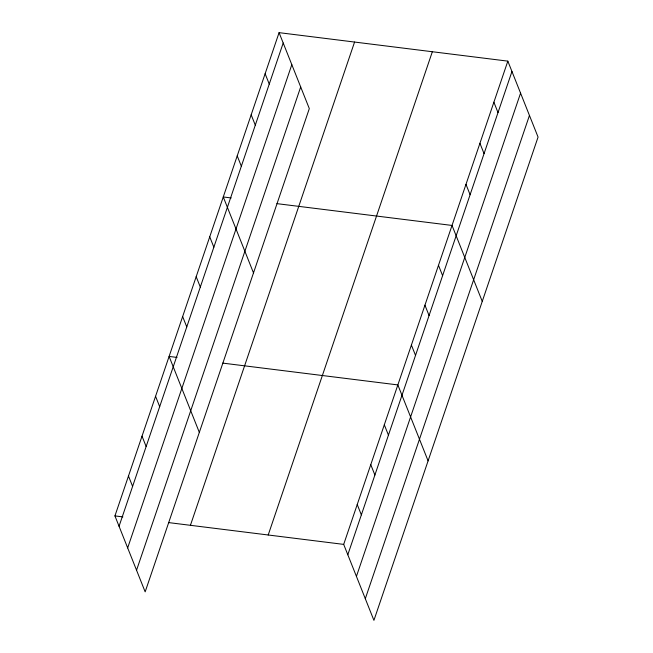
<?xml version="1.0" encoding="UTF-8"?>
<svg xmlns="http://www.w3.org/2000/svg" width="653" height="653" viewBox="0 0 653 653"><rect width="100%" height="100%" fill="white"/><g stroke="black" fill="none" stroke-linecap="round" stroke-linejoin="round"><path stroke-width="0.98" d="M279.076 32.65L309.31 108.61L145.162 591.863L114.936 515.911L279.076 32.65L507.838 61.137L538.064 137.089L373.924 620.35L343.69 544.39L507.838 61.137M119.058 526.261L283.198 43.008M127.67 547.916L291.818 64.655M136.55 570.216L300.69 86.963M190.423 525.306L354.571 42.053M268.203 534.995L432.343 51.734M347.812 554.748L511.96 71.487M356.432 576.395L520.572 93.142M365.305 598.703L529.452 115.442M231.219 197.949L223.269 196.961L253.495 272.913M276.905 203.638L452.031 225.44L482.257 301.4M177.053 357.42L169.103 356.432L199.328 432.392M222.738 363.109L397.857 384.919L428.09 460.871M114.936 515.911L122.886 516.898M168.572 522.588L343.69 544.39M493.88 102.211L498.002 112.569M479.931 143.285L484.053 153.643M465.981 184.366L470.103 194.725M438.49 265.314L442.603 275.664M424.94 305.18L429.062 315.538M411.398 345.045L415.52 355.403M265.126 73.724L269.248 84.082M384.315 424.785L388.437 435.143M251.176 114.806L255.299 125.164M370.773 464.65L374.895 475.009M237.227 155.879L241.341 166.237M357.232 504.524L361.354 514.882M209.727 236.827L213.849 247.185M196.186 276.692L200.308 287.051M182.644 316.566L186.766 326.924M155.561 396.298L159.683 406.656M142.019 436.171L146.141 446.53M128.478 476.037L132.6 486.395"/></g></svg>
